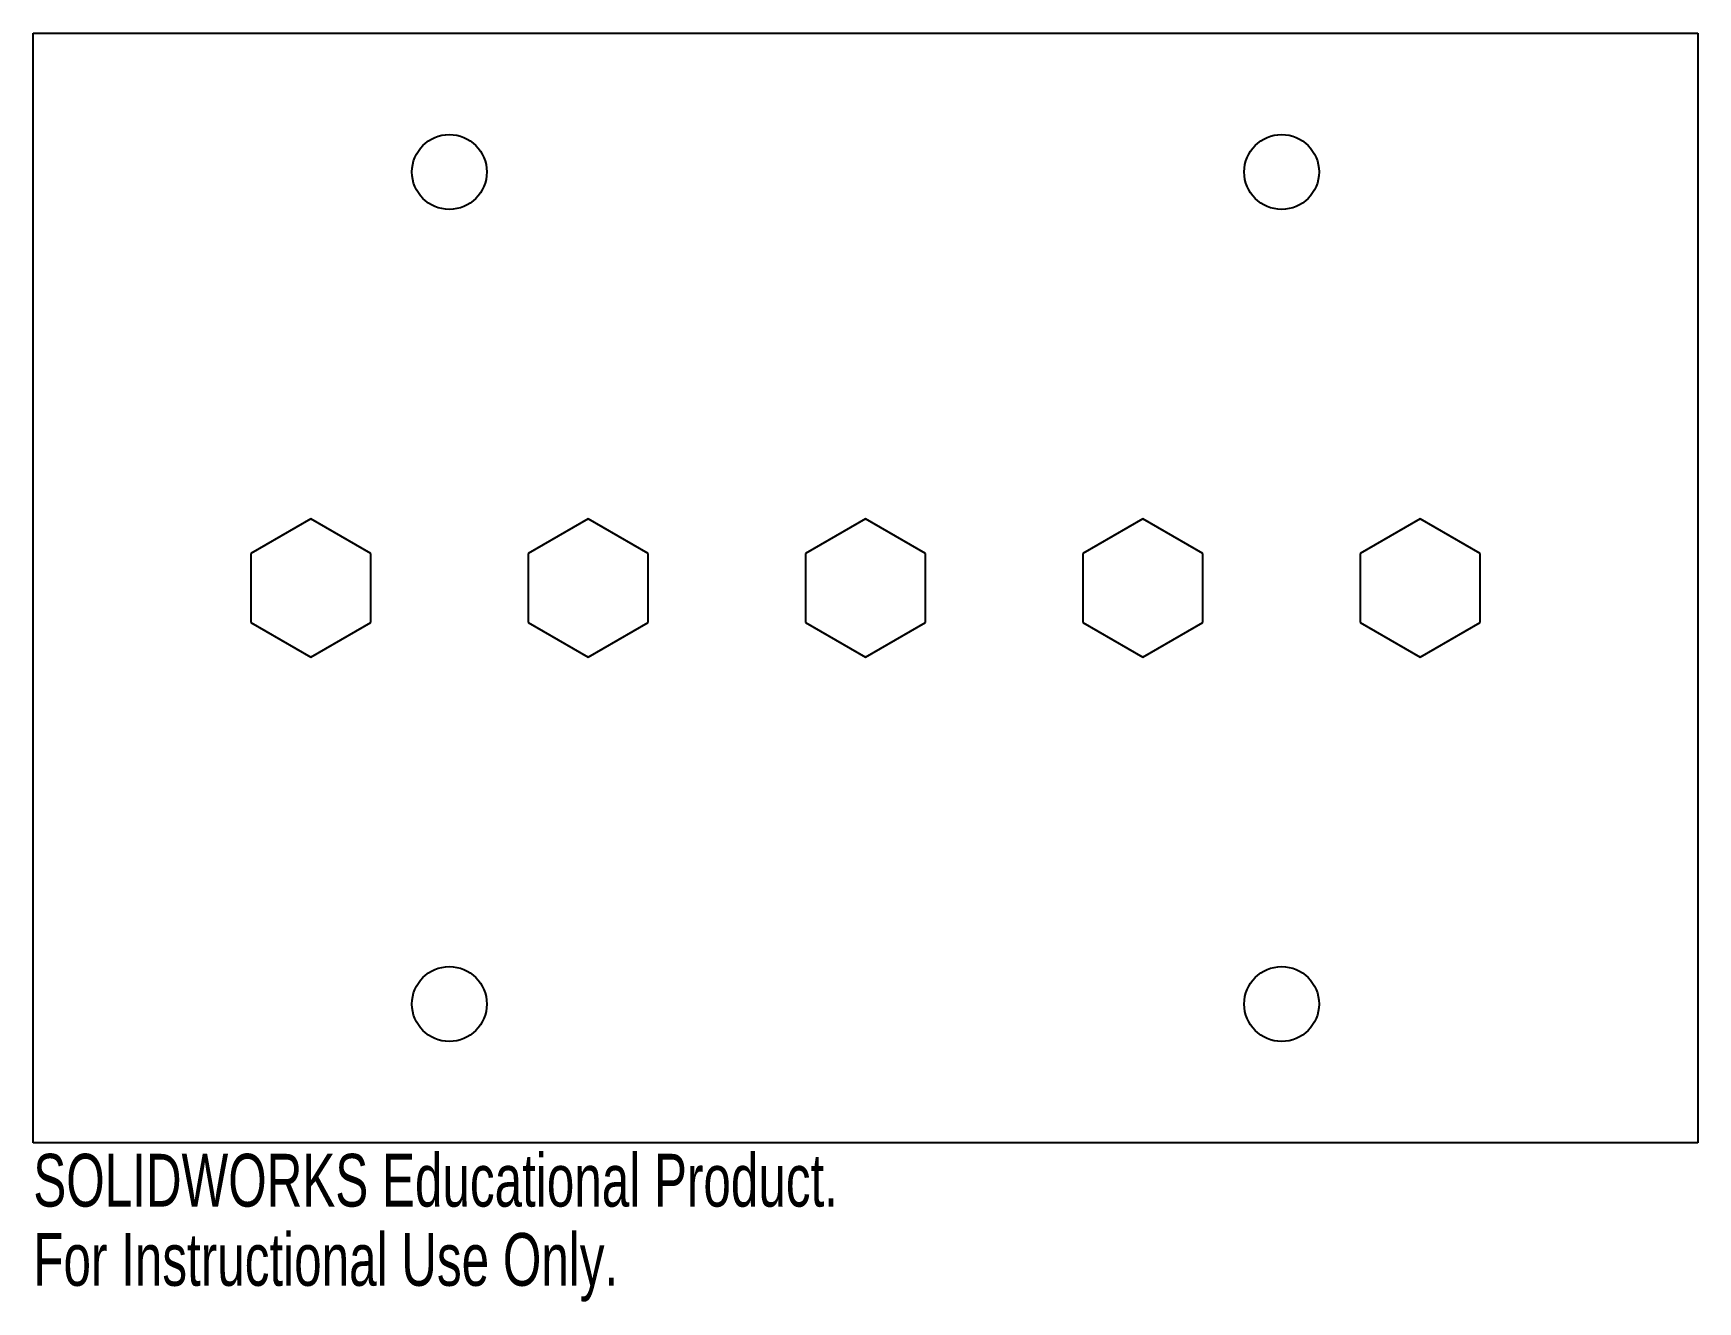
# Model space of a CAD drawing. Header units: inches. Extents: x -3 to 3, y -2.57 to 2.
import ezdxf

# ---------------------------------------------------------------- set-up
doc = ezdxf.new("R2010")
doc.units = ezdxf.units.IN
doc.header["$MEASUREMENT"] = 0
doc.styles.add('SLDTEXTSTYLE0', font='TXT', dxfattribs={"width": 0.7})

msp = doc.modelspace()

# ---------------------------------------------------------------- linework, layer by layer
at = {"color": 7, "linetype": 'Continuous', "lineweight": 25}
for p, q in [((-3, 2), (3, 2)), ((-3, -2), (-3, 2)), ((3, 2), (3, -2)), ((-2, 0.2497), (-2.2163, 0.1249)), ((-1.7837, 0.1249), (-2, 0.2497)), ((-1, 0.2497), (-1.2163, 0.1249)), ((-0.7837, 0.1249), (-1, 0.2497)), ((0, 0.2497), (-0.2162, 0.1249)), ((0.2162, 0.1249), (0, 0.2497)), ((1, 0.2497), (0.7837, 0.1249)), ((1.2163, 0.1249), (1, 0.2497)), ((2, 0.2497), (1.7837, 0.1249)), ((2.2163, 0.1249), (2, 0.2497)), ((-2.2163, 0.1249), (-2.2163, -0.1249)), ((-1.7837, -0.1249), (-1.7837, 0.1249)), ((-1.2163, 0.1249), (-1.2163, -0.1249)), ((-0.7837, -0.1249), (-0.7837, 0.1249)), ((-0.2162, 0.1249), (-0.2162, -0.1249)), ((0.2162, -0.1249), (0.2162, 0.1249)), ((0.7837, 0.1249), (0.7837, -0.1249)), ((1.2163, -0.1249), (1.2163, 0.1249)), ((1.7837, 0.1249), (1.7837, -0.1249)), ((2.2163, -0.1249), (2.2163, 0.1249)), ((-2.2163, -0.1249), (-2, -0.2497)), ((-2, -0.2497), (-1.7837, -0.1249)), ((-1.2163, -0.1249), (-1, -0.2497)), ((-1, -0.2497), (-0.7837, -0.1249)), ((-0.2162, -0.1249), (0, -0.2497)), ((0, -0.2497), (0.2162, -0.1249)), ((0.7837, -0.1249), (1, -0.2497)), ((1, -0.2497), (1.2163, -0.1249)), ((1.7837, -0.1249), (2, -0.2497)), ((2, -0.2497), (2.2163, -0.1249)), ((3, -2), (-3, -2))]:
    msp.add_line(p, q, dxfattribs=at)
for centre in [(-1.5, 1.5), (1.5, 1.5), (-1.5, -1.5), (1.5, -1.5)]:
    msp.add_circle(centre, 0.135, dxfattribs=at)

# ---------------------------------------------------------------- texts
at = {"color": 7, "linetype": 'Continuous', "char_height": 0.1903, "attachment_point": 1, "style": 'SLDTEXTSTYLE0'}
for s, insert in [('SOLIDWORKS Educational Product.', (-3, -2.0401)), ('For Instructional Use Only.', (-3, -2.3256))]:
    msp.add_mtext(s, dxfattribs=dict(at, insert=insert))

doc.saveas('drawing.dxf')
